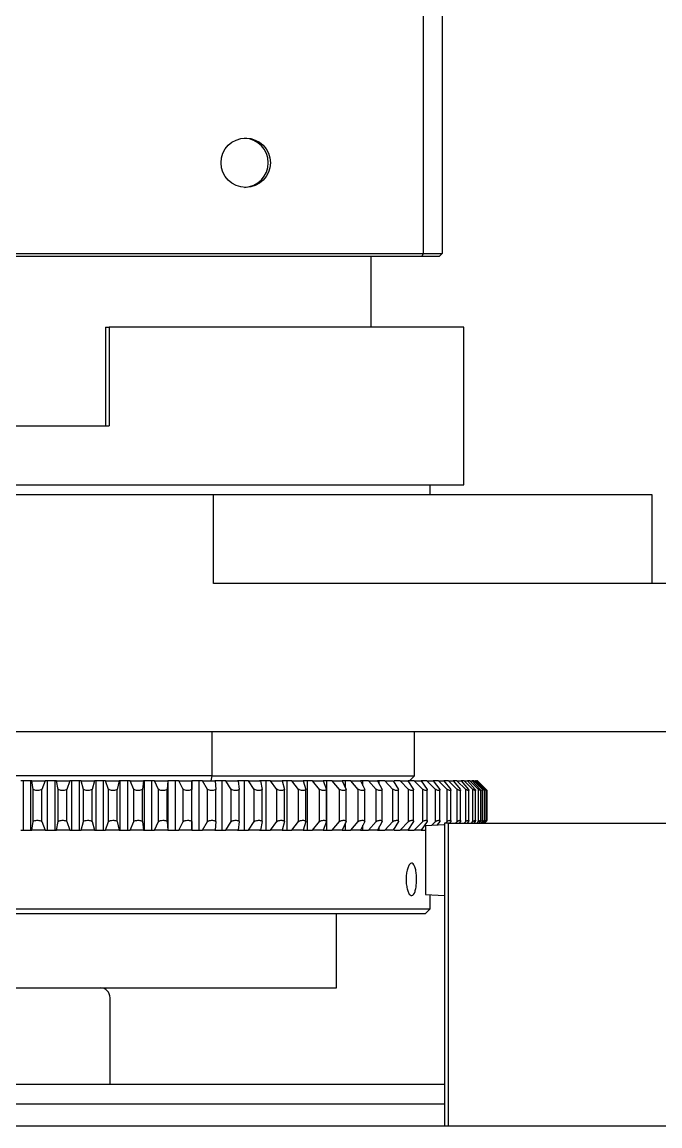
# Model space of a CAD drawing. Extents: x 500 to 100500, y -14500 to 21140.
# Drawn here: x 13698.3 to 13763, y -5560 to -5448.1 of the extents above; entities that cross this region are included whole.
import ezdxf

# ---------------------------------------------------------------- set-up
doc = ezdxf.new("R2010")
doc.units = 0
doc.linetypes.add('CENTER', pattern=[10.16, 6.35, -1.27, 1.27, -1.27])
doc.layers.get('0').update_dxf_attribs({"linetype": 'CONTINUOUS'})
doc.layers.add('Center', color=1, linetype='CENTER')

# ---------------------------------------------------------------- blocks, each defined once
blk = doc.blocks.new('KJVision R')
at = {"color": 2, "linetype": 'Continuous', "lineweight": 25}
for p, q in [((10172.18, -70789.07, 54.87), (10172.18, -70821.67, 54.87)), ((10174.1, -70789.07, 54.87), (10174.1, -70821.67, 54.87)), ((10106.23, -70821.67, 54.87), (10172.18, -70821.67, 54.87)), ((10172.04, -70821.97, 54.87), (10106.34, -70821.97, 54.87)), ((10166.9, -70829.14, 54.87), (10166.9, -70821.97, 54.87)), ((10172.18, -70821.67, 54.87), (10172.04, -70821.97, 54.87)), ((10173.8, -70821.97, 54.87), (10172.04, -70821.97, 54.87)), ((10172.18, -70821.67, 54.87), (10174.1, -70821.67, 54.87)), ((10173.8, -70821.97, 54.87), (10174.1, -70821.67, 54.87)), ((10139.98, -70829.14, 54.87), (10139.98, -70839.14, 54.87)), ((10139.98, -70829.14, 54.87), (10140.33, -70829.14, 54.87)), ((10176.3, -70829.14, 54.87), (10140.33, -70829.14, 54.87)), ((10140.33, -70829.14, 54.87), (10140.33, -70839.14, 54.87)), ((10176.3, -70845.14, 54.87), (10176.3, -70829.14, 54.87)), ((10099.5, -70839.14, 54.87), (10140.33, -70839.14, 54.87)), ((10099.5, -70845.14, 54.87), (10176.3, -70845.14, 54.87)), ((10172.9, -70846.14, 54.87), (10172.9, -70845.14, 54.87)), ((10150.94, -70846.14, 54.87), (10124.85, -70846.14, 54.87)), ((10150.94, -70855.14, 54.87), (10150.94, -70846.14, 54.87)), ((10195.4, -70846.14, 54.87), (10150.94, -70846.14, 54.87)), ((10195.4, -70855.14, 54.87), (10195.4, -70846.14, 54.87)), ((10251.9, -70855.14, 54.87), (10150.94, -70855.14, 54.87)), ((10068.9, -70870.14, 54.87), (10245.9, -70870.14, 54.87)), ((10150.75, -70870.14, 54.87), (10150.75, -70874.64, 54.87)), ((10171.3, -70874.64, 54.87), (10171.3, -70870.14, 54.87)), ((10150.75, -70874.64, 54.87), (10127.44, -70874.64, 54.87)), ((10150.75, -70874.64, 54.87), (10150.64, -70875.14, 54.87)), ((10150.75, -70874.64, 54.87), (10171.3, -70874.64, 54.87)), ((10170.79, -70875.14, 54.87), (10171.3, -70874.64, 54.87)), ((10131.65, -70875.14, 54.87), (10131.38, -70875.14, 54.87)), ((10131.65, -70880.14, 54.87), (10131.65, -70875.14, 54.87)), ((10132.41, -70875.14, 54.87), (10131.65, -70875.14, 54.87)), ((10132.41, -70880.14, 54.87), (10132.41, -70875.14, 54.87)), ((10132.5, -70875.14, 54.87), (10132.41, -70875.14, 54.87)), ((10132.63, -70876.01, 54.87), (10132.5, -70875.14, 54.87)), ((10132.5, -70875.14, 54.87), (10133.85, -70875.14, 54.87)), ((10133.85, -70875.14, 54.87), (10133.51, -70876.01, 54.87)), ((10134.09, -70875.14, 54.87), (10133.85, -70875.14, 54.87)), ((10134.09, -70880.14, 54.87), (10134.09, -70875.14, 54.87)), ((10134.86, -70875.14, 54.87), (10134.09, -70875.14, 54.87)), ((10134.86, -70880.14, 54.87), (10134.86, -70875.14, 54.87)), ((10134.99, -70875.14, 54.87), (10134.86, -70875.14, 54.87)), ((10135.18, -70876.01, 54.87), (10134.99, -70875.14, 54.87)), ((10134.99, -70875.14, 54.87), (10136.35, -70875.14, 54.87)), ((10136.35, -70875.14, 54.87), (10136.06, -70876.01, 54.87)), ((10136.55, -70875.14, 54.87), (10136.35, -70875.14, 54.87)), ((10136.55, -70880.14, 54.87), (10136.55, -70875.14, 54.87)), ((10137.32, -70875.14, 54.87), (10136.55, -70875.14, 54.87)), ((10137.32, -70880.14, 54.87), (10137.32, -70875.14, 54.87)), ((10137.49, -70875.14, 54.87), (10137.32, -70875.14, 54.87)), ((10137.73, -70876.01, 54.87), (10137.49, -70875.14, 54.87)), ((10137.49, -70875.14, 54.87), (10138.85, -70875.14, 54.87)), ((10138.85, -70875.14, 54.87), (10138.62, -70876.01, 54.87)), ((10139.01, -70875.14, 54.87), (10138.85, -70875.14, 54.87)), ((10139.01, -70880.14, 54.87), (10139.01, -70875.14, 54.87)), ((10139.78, -70875.14, 54.87), (10139.01, -70875.14, 54.87)), ((10139.78, -70880.14, 54.87), (10139.78, -70875.14, 54.87)), ((10139.98, -70875.14, 54.87), (10139.78, -70875.14, 54.87)), ((10140.28, -70876.01, 54.87), (10139.98, -70875.14, 54.87)), ((10139.98, -70875.14, 54.87), (10141.34, -70875.14, 54.87)), ((10141.34, -70875.14, 54.87), (10141.17, -70876.01, 54.87)), ((10141.47, -70875.14, 54.87), (10141.34, -70875.14, 54.87)), ((10141.47, -70880.14, 54.87), (10141.47, -70875.14, 54.87)), ((10142.23, -70875.14, 54.87), (10141.47, -70875.14, 54.87)), ((10142.23, -70880.14, 54.87), (10142.23, -70875.14, 54.87)), ((10142.48, -70875.14, 54.87), (10142.23, -70875.14, 54.87)), ((10142.83, -70876.01, 54.87), (10142.48, -70875.14, 54.87)), ((10142.48, -70875.14, 54.87), (10143.83, -70875.14, 54.87)), ((10143.83, -70875.14, 54.87), (10143.71, -70876.01, 54.87)), ((10143.91, -70875.14, 54.87), (10143.83, -70875.14, 54.87)), ((10143.91, -70880.14, 54.87), (10143.91, -70875.14, 54.87)), ((10144.67, -70875.14, 54.87), (10143.91, -70875.14, 54.87)), ((10144.67, -70880.14, 54.87), (10144.67, -70875.14, 54.87)), ((10144.95, -70875.14, 54.87), (10144.67, -70875.14, 54.87)), ((10145.35, -70876.01, 54.87), (10144.95, -70875.14, 54.87)), ((10144.95, -70875.14, 54.87), (10146.29, -70875.14, 54.87)), ((10146.29, -70875.14, 54.87), (10146.22, -70876.01, 54.87)), ((10146.33, -70875.14, 54.87), (10146.29, -70875.14, 54.87)), ((10146.33, -70880.14, 54.87), (10146.33, -70875.14, 54.87)), ((10147.08, -70875.14, 54.87), (10146.33, -70875.14, 54.87)), ((10147.08, -70880.14, 54.87), (10147.08, -70875.14, 54.87)), ((10147.4, -70875.14, 54.87), (10147.08, -70875.14, 54.87)), ((10147.85, -70876.01, 54.87), (10147.4, -70875.14, 54.87)), ((10147.4, -70875.14, 54.87), (10148.71, -70875.14, 54.87)), ((10148.71, -70875.14, 54.87), (10148.71, -70876.01, 54.87)), ((10148.72, -70875.14, 54.87), (10148.71, -70875.14, 54.87)), ((10148.72, -70880.14, 54.87), (10148.72, -70875.14, 54.87)), ((10149.46, -70875.14, 54.87), (10148.72, -70875.14, 54.87)), ((10149.46, -70880.14, 54.87), (10149.46, -70875.14, 54.87)), ((10149.8, -70875.14, 54.87), (10149.46, -70875.14, 54.87)), ((10150.3, -70876.01, 54.87), (10149.8, -70875.14, 54.87)), ((10149.8, -70875.14, 54.87), (10151.1, -70875.14, 54.87)), ((10151.79, -70875.14, 54.87), (10151.06, -70875.14, 54.87)), ((10151.1, -70875.14, 54.87), (10151.15, -70876.01, 54.87)), ((10151.79, -70880.14, 54.87), (10151.79, -70875.14, 54.87)), ((10152.16, -70875.14, 54.87), (10151.79, -70875.14, 54.87)), ((10152.71, -70876.01, 54.87), (10152.16, -70875.14, 54.87)), ((10152.16, -70875.14, 54.87), (10153.43, -70875.14, 54.87)), ((10154.06, -70875.14, 54.87), (10153.36, -70875.14, 54.87)), ((10153.43, -70875.14, 54.87), (10153.53, -70876.01, 54.87)), ((10154.06, -70880.14, 54.87), (10154.06, -70875.14, 54.87)), ((10154.47, -70875.14, 54.87), (10154.06, -70875.14, 54.87)), ((10155.06, -70876.01, 54.87), (10154.47, -70875.14, 54.87)), ((10154.47, -70875.14, 54.87), (10155.7, -70875.14, 54.87)), ((10156.27, -70875.14, 54.87), (10155.59, -70875.14, 54.87)), ((10155.7, -70875.14, 54.87), (10155.86, -70876.01, 54.87)), ((10156.27, -70880.14, 54.87), (10156.27, -70875.14, 54.87)), ((10156.71, -70875.14, 54.87), (10156.27, -70875.14, 54.87)), ((10157.34, -70876.01, 54.87), (10156.71, -70875.14, 54.87)), ((10156.71, -70875.14, 54.87), (10157.9, -70875.14, 54.87)), ((10157.9, -70875.14, 54.87), (10158.12, -70876.01, 54.87)), ((10158.41, -70875.14, 54.87), (10157.9, -70875.14, 54.87)), ((10158.41, -70880.14, 54.87), (10158.41, -70875.14, 54.87)), ((10158.87, -70875.14, 54.87), (10158.41, -70875.14, 54.87)), ((10159.55, -70876.01, 54.87), (10158.87, -70875.14, 54.87)), ((10158.87, -70875.14, 54.87), (10160.02, -70875.14, 54.87)), ((10160.02, -70875.14, 54.87), (10160.29, -70876.01, 54.87)), ((10160.47, -70875.14, 54.87), (10160.02, -70875.14, 54.87)), ((10160.47, -70880.14, 54.87), (10160.47, -70875.14, 54.87)), ((10160.96, -70875.14, 54.87), (10160.47, -70875.14, 54.87)), ((10161.67, -70876.01, 54.87), (10160.96, -70875.14, 54.87)), ((10160.96, -70875.14, 54.87), (10162.05, -70875.14, 54.87)), ((10162.05, -70875.14, 54.87), (10162.38, -70876.01, 54.87)), ((10162.43, -70875.14, 54.87), (10162.05, -70875.14, 54.87)), ((10162.43, -70880.14, 54.87), (10162.43, -70875.14, 54.87)), ((10162.95, -70875.14, 54.87), (10162.43, -70875.14, 54.87)), ((10163.69, -70876.01, 54.87), (10162.95, -70875.14, 54.87)), ((10162.95, -70875.14, 54.87), (10163.99, -70875.14, 54.87)), ((10163.99, -70875.14, 54.87), (10164.37, -70876.01, 54.87)), ((10164.3, -70875.14, 54.87), (10163.99, -70875.14, 54.87)), ((10164.3, -70875.86, 54.87), (10164.3, -70875.14, 54.87)), ((10164.84, -70875.14, 54.87), (10164.3, -70875.14, 54.87)), ((10165.61, -70876.01, 54.87), (10164.84, -70875.14, 54.87)), ((10164.84, -70875.14, 54.87), (10165.83, -70875.14, 54.87)), ((10165.83, -70875.14, 54.87), (10166.26, -70876.01, 54.87)), ((10166.07, -70875.14, 54.87), (10165.83, -70875.14, 54.87)), ((10166.07, -70875.63, 54.87), (10166.07, -70875.14, 54.87)), ((10166.63, -70875.14, 54.87), (10166.07, -70875.14, 54.87)), ((10167.43, -70876.01, 54.87), (10166.63, -70875.14, 54.87)), ((10166.63, -70875.14, 54.87), (10167.55, -70875.14, 54.87)), ((10167.55, -70875.14, 54.87), (10168.03, -70876.01, 54.87)), ((10167.73, -70875.14, 54.87), (10167.55, -70875.14, 54.87)), ((10167.73, -70875.45, 54.87), (10167.73, -70875.14, 54.87)), ((10168.3, -70875.14, 54.87), (10167.73, -70875.14, 54.87)), ((10169.12, -70876.01, 54.87), (10168.3, -70875.14, 54.87)), ((10168.3, -70875.14, 54.87), (10169.16, -70875.14, 54.87)), ((10169.16, -70875.14, 54.87), (10169.69, -70876.01, 54.87)), ((10169.26, -70875.31, 54.87), (10169.26, -70875.14, 54.87)), ((10169.85, -70875.14, 54.87), (10169.26, -70875.14, 54.87)), ((10170.7, -70876.01, 54.87), (10169.85, -70875.14, 54.87)), ((10169.85, -70875.14, 54.87), (10170.64, -70875.14, 54.87)), ((10170.64, -70875.14, 54.87), (10171.21, -70876.01, 54.87)), ((10170.68, -70875.19, 54.87), (10170.68, -70875.14, 54.87)), ((10171.28, -70875.14, 54.87), (10170.68, -70875.14, 54.87)), ((10172.14, -70876.01, 54.87), (10171.28, -70875.14, 54.87)), ((10171.28, -70875.14, 54.87), (10172, -70875.14, 54.87)), ((10172, -70875.14, 54.87), (10172.61, -70876.01, 54.87)), ((10172.57, -70875.14, 54.87), (10172, -70875.14, 54.87)), ((10173.45, -70876.01, 54.87), (10172.57, -70875.14, 54.87)), ((10172.57, -70875.14, 54.87), (10173.22, -70875.14, 54.87)), ((10173.22, -70875.14, 54.87), (10173.87, -70876.01, 54.87)), ((10173.73, -70875.14, 54.87), (10173.22, -70875.14, 54.87)), ((10174.62, -70876.01, 54.87), (10173.73, -70875.14, 54.87)), ((10173.73, -70875.14, 54.87), (10174.3, -70875.14, 54.87)), ((10174.3, -70875.14, 54.87), (10174.99, -70876.01, 54.87)), ((10174.75, -70875.14, 54.87), (10174.3, -70875.14, 54.87)), ((10175.65, -70876.01, 54.87), (10174.75, -70875.14, 54.87)), ((10174.75, -70875.14, 54.87), (10175.24, -70875.14, 54.87)), ((10175.24, -70875.14, 54.87), (10175.97, -70876.01, 54.87)), ((10175.62, -70875.14, 54.87), (10175.24, -70875.14, 54.87)), ((10176.52, -70876.01, 54.87), (10175.62, -70875.14, 54.87)), ((10175.62, -70875.14, 54.87), (10176.03, -70875.14, 54.87)), ((10176.03, -70875.14, 54.87), (10176.79, -70876.01, 54.87)), ((10176.34, -70875.14, 54.87), (10176.03, -70875.14, 54.87)), ((10177.24, -70876.01, 54.87), (10176.34, -70875.14, 54.87)), ((10176.34, -70875.14, 54.87), (10176.67, -70875.14, 54.87)), ((10176.67, -70875.14, 54.87), (10177.46, -70876.01, 54.87)), ((10176.91, -70875.14, 54.87), (10176.67, -70875.14, 54.87)), ((10177.81, -70876.01, 54.87), (10176.91, -70875.14, 54.87)), ((10176.91, -70875.14, 54.87), (10177.16, -70875.14, 54.87)), ((10177.16, -70875.14, 54.87), (10177.97, -70876.01, 54.87)), ((10177.33, -70875.14, 54.87), (10177.16, -70875.14, 54.87)), ((10178.22, -70876.01, 54.87), (10177.33, -70875.14, 54.87)), ((10177.33, -70875.14, 54.87), (10177.49, -70875.14, 54.87)), ((10177.49, -70875.14, 54.87), (10178.33, -70876.01, 54.87)), ((10177.59, -70875.14, 54.87), (10177.49, -70875.14, 54.87)), ((10178.47, -70876.01, 54.87), (10177.59, -70875.14, 54.87)), ((10177.59, -70875.14, 54.87), (10177.66, -70875.14, 54.87)), ((10177.66, -70875.14, 54.87), (10178.52, -70876.01, 54.87)), ((10177.69, -70875.14, 54.87), (10177.66, -70875.14, 54.87)), ((10178.56, -70876.01, 54.87), (10177.69, -70875.14, 54.87)), ((10177.69, -70875.14, 54.87), (10177.7, -70875.14, 54.87)), ((10178.64, -70876.08, 54.87), (10177.7, -70875.14, 54.87)), ((10132.63, -70879.27, 54.87), (10132.63, -70876.01, 54.87)), ((10133.51, -70879.27, 54.87), (10133.51, -70876.01, 54.87)), ((10135.18, -70879.27, 54.87), (10135.18, -70876.01, 54.87)), ((10136.06, -70879.27, 54.87), (10136.06, -70876.01, 54.87)), ((10137.73, -70879.27, 54.87), (10137.73, -70876.01, 54.87)), ((10138.62, -70879.27, 54.87), (10138.62, -70876.01, 54.87)), ((10140.28, -70879.27, 54.87), (10140.28, -70876.01, 54.87)), ((10141.17, -70879.27, 54.87), (10141.17, -70876.01, 54.87)), ((10142.83, -70879.27, 54.87), (10142.83, -70876.01, 54.87)), ((10143.71, -70879.27, 54.87), (10143.71, -70876.01, 54.87)), ((10145.35, -70879.27, 54.87), (10145.35, -70876.01, 54.87)), ((10146.22, -70879.27, 54.87), (10146.22, -70876.01, 54.87)), ((10147.85, -70879.27, 54.87), (10147.85, -70876.01, 54.87)), ((10148.71, -70879.27, 54.87), (10148.71, -70876.01, 54.87)), ((10150.3, -70879.27, 54.87), (10150.3, -70876.01, 54.87)), ((10151.15, -70879.27, 54.87), (10151.15, -70876.01, 54.87)), ((10152.71, -70879.27, 54.87), (10152.71, -70876.01, 54.87)), ((10153.53, -70879.27, 54.87), (10153.53, -70876.01, 54.87)), ((10155.06, -70879.27, 54.87), (10155.06, -70876.01, 54.87)), ((10155.86, -70879.27, 54.87), (10155.86, -70876.01, 54.87)), ((10157.34, -70879.27, 54.87), (10157.34, -70876.01, 54.87)), ((10158.12, -70879.27, 54.87), (10158.12, -70876.01, 54.87)), ((10159.55, -70879.27, 54.87), (10159.55, -70876.01, 54.87)), ((10160.29, -70879.27, 54.87), (10160.29, -70876.01, 54.87)), ((10161.67, -70879.27, 54.87), (10161.67, -70876.01, 54.87)), ((10162.38, -70879.27, 54.87), (10162.38, -70876.01, 54.87)), ((10163.69, -70879.27, 54.87), (10163.69, -70876.01, 54.87)), ((10164.37, -70879.27, 54.87), (10164.37, -70876.01, 54.87)), ((10165.61, -70879.27, 54.87), (10165.61, -70876.01, 54.87)), ((10166.26, -70879.27, 54.87), (10166.26, -70876.01, 54.87)), ((10167.43, -70879.27, 54.87), (10167.43, -70876.01, 54.87)), ((10168.03, -70879.27, 54.87), (10168.03, -70876.01, 54.87)), ((10169.12, -70879.27, 54.87), (10169.12, -70876.01, 54.87)), ((10169.69, -70879.27, 54.87), (10169.69, -70876.01, 54.87)), ((10170.7, -70879.27, 54.87), (10170.7, -70876.01, 54.87)), ((10171.21, -70879.27, 54.87), (10171.21, -70876.01, 54.87)), ((10172.14, -70879.27, 54.87), (10172.14, -70876.01, 54.87)), ((10172.61, -70879.26, 54.87), (10172.61, -70876.01, 54.87)), ((10173.45, -70879.27, 54.87), (10173.45, -70876.01, 54.87)), ((10173.88, -70879.23, 54.87), (10173.88, -70876.04, 54.87)), ((10174.62, -70879.27, 54.87), (10174.62, -70876.01, 54.87)), ((10175, -70879.21, 54.87), (10175, -70876.06, 54.87)), ((10175.65, -70879.27, 54.87), (10175.65, -70876.01, 54.87)), ((10175.99, -70879.19, 54.87), (10175.99, -70876.08, 54.87)), ((10176.52, -70879.27, 54.87), (10176.52, -70876.01, 54.87)), ((10176.82, -70879.18, 54.87), (10176.82, -70876.1, 54.87)), ((10177.24, -70879.27, 54.87), (10177.24, -70876.01, 54.87)), ((10177.51, -70879.16, 54.87), (10177.51, -70876.11, 54.87)), ((10177.81, -70879.27, 54.87), (10177.81, -70876.01, 54.87)), ((10178.04, -70879.15, 54.87), (10178.04, -70876.12, 54.87)), ((10178.22, -70879.27, 54.87), (10178.22, -70876.01, 54.87)), ((10178.41, -70879.15, 54.87), (10178.41, -70876.13, 54.87)), ((10178.47, -70879.27, 54.87), (10178.47, -70876.01, 54.87)), ((10178.56, -70876.05, 54.87), (10178.56, -70876.01, 54.87)), ((10178.63, -70879.14, 54.87), (10178.63, -70876.13, 54.87)), ((10178.69, -70879.14, 54.87), (10178.69, -70876.13, 54.87)), ((10132.5, -70880.14, 54.87), (10132.63, -70879.27, 54.87)), ((10133.51, -70879.27, 54.87), (10133.85, -70880.14, 54.87)), ((10134.99, -70880.14, 54.87), (10135.18, -70879.27, 54.87)), ((10136.06, -70879.27, 54.87), (10136.35, -70880.14, 54.87)), ((10137.49, -70880.14, 54.87), (10137.73, -70879.27, 54.87)), ((10138.62, -70879.27, 54.87), (10138.85, -70880.14, 54.87)), ((10139.98, -70880.14, 54.87), (10140.28, -70879.27, 54.87)), ((10141.17, -70879.27, 54.87), (10141.34, -70880.14, 54.87)), ((10142.48, -70880.14, 54.87), (10142.83, -70879.27, 54.87)), ((10143.71, -70879.27, 54.87), (10143.83, -70880.14, 54.87)), ((10144.95, -70880.14, 54.87), (10145.35, -70879.27, 54.87)), ((10146.22, -70879.27, 54.87), (10146.29, -70880.14, 54.87)), ((10147.4, -70880.14, 54.87), (10147.85, -70879.27, 54.87)), ((10148.71, -70879.27, 54.87), (10148.71, -70880.14, 54.87)), ((10149.8, -70880.14, 54.87), (10150.3, -70879.27, 54.87)), ((10151.15, -70879.27, 54.87), (10151.1, -70880.14, 54.87)), ((10152.16, -70880.14, 54.87), (10152.71, -70879.27, 54.87)), ((10153.53, -70879.27, 54.87), (10153.43, -70880.14, 54.87)), ((10154.47, -70880.14, 54.87), (10155.06, -70879.27, 54.87)), ((10155.86, -70879.27, 54.87), (10155.7, -70880.14, 54.87)), ((10156.71, -70880.14, 54.87), (10157.34, -70879.27, 54.87)), ((10158.12, -70879.27, 54.87), (10157.9, -70880.14, 54.87)), ((10158.87, -70880.14, 54.87), (10159.55, -70879.27, 54.87)), ((10160.29, -70879.27, 54.87), (10160.02, -70880.14, 54.87)), ((10160.96, -70880.14, 54.87), (10161.67, -70879.27, 54.87)), ((10162.38, -70879.27, 54.87), (10162.05, -70880.14, 54.87)), ((10162.95, -70880.14, 54.87), (10163.69, -70879.27, 54.87)), ((10164.37, -70879.27, 54.87), (10163.99, -70880.14, 54.87)), ((10164.84, -70880.14, 54.87), (10165.61, -70879.27, 54.87)), ((10166.26, -70879.27, 54.87), (10165.83, -70880.14, 54.87)), ((10166.63, -70880.14, 54.87), (10167.43, -70879.27, 54.87)), ((10168.03, -70879.27, 54.87), (10167.55, -70880.14, 54.87)), ((10168.3, -70880.14, 54.87), (10169.12, -70879.27, 54.87)), ((10169.69, -70879.27, 54.87), (10169.16, -70880.14, 54.87)), ((10169.85, -70880.14, 54.87), (10170.7, -70879.27, 54.87)), ((10171.21, -70879.27, 54.87), (10170.64, -70880.14, 54.87)), ((10171.28, -70880.14, 54.87), (10172.14, -70879.27, 54.87)), ((10172.61, -70879.27, 54.87), (10172, -70880.14, 54.87)), ((10173.07, -70879.65, 54.87), (10173.45, -70879.27, 54.87)), ((10173.87, -70879.27, 54.87), (10173.61, -70879.62, 54.87)), ((10174.46, -70879.43, 54.87), (10174.62, -70879.27, 54.87)), ((10174.99, -70879.27, 54.87), (10174.87, -70879.43, 54.87)), ((10175.48, -70879.43, 54.87), (10175.65, -70879.27, 54.87)), ((10175.97, -70879.27, 54.87), (10175.83, -70879.43, 54.87)), ((10176.36, -70879.43, 54.87), (10176.52, -70879.27, 54.87)), ((10176.79, -70879.27, 54.87), (10176.65, -70879.43, 54.87)), ((10177.08, -70879.43, 54.87), (10177.24, -70879.27, 54.87)), ((10177.46, -70879.27, 54.87), (10177.32, -70879.43, 54.87)), ((10177.65, -70879.43, 54.87), (10177.81, -70879.27, 54.87)), ((10177.97, -70879.27, 54.87), (10177.82, -70879.43, 54.87)), ((10178.06, -70879.43, 54.87), (10178.22, -70879.27, 54.87)), ((10178.33, -70879.27, 54.87), (10178.17, -70879.43, 54.87)), ((10178.31, -70879.43, 54.87), (10178.47, -70879.27, 54.87)), ((10178.52, -70879.27, 54.87), (10178.37, -70879.43, 54.87)), ((10178.4, -70879.43, 54.87), (10178.56, -70879.27, 54.87)), ((10178.41, -70879.43, 54.87), (10178.64, -70879.19, 54.87)), ((10178.56, -70879.27, 54.87), (10178.56, -70879.22, 54.87)), ((10131.38, -70880.14, 54.87), (10131.65, -70880.14, 54.87)), ((10131.65, -70880.14, 54.87), (10132.41, -70880.14, 54.87)), ((10132.41, -70880.14, 54.87), (10132.5, -70880.14, 54.87)), ((10133.85, -70880.14, 54.87), (10132.5, -70880.14, 54.87)), ((10133.85, -70880.14, 54.87), (10134.09, -70880.14, 54.87)), ((10134.09, -70880.14, 54.87), (10134.86, -70880.14, 54.87)), ((10134.86, -70880.14, 54.87), (10134.99, -70880.14, 54.87)), ((10136.35, -70880.14, 54.87), (10134.99, -70880.14, 54.87)), ((10136.35, -70880.14, 54.87), (10136.55, -70880.14, 54.87)), ((10136.55, -70880.14, 54.87), (10137.32, -70880.14, 54.87)), ((10137.32, -70880.14, 54.87), (10137.49, -70880.14, 54.87)), ((10138.85, -70880.14, 54.87), (10137.49, -70880.14, 54.87)), ((10138.85, -70880.14, 54.87), (10139.01, -70880.14, 54.87)), ((10139.01, -70880.14, 54.87), (10139.78, -70880.14, 54.87)), ((10139.78, -70880.14, 54.87), (10139.98, -70880.14, 54.87)), ((10141.34, -70880.14, 54.87), (10139.98, -70880.14, 54.87)), ((10141.34, -70880.14, 54.87), (10141.47, -70880.14, 54.87)), ((10141.47, -70880.14, 54.87), (10142.23, -70880.14, 54.87)), ((10142.23, -70880.14, 54.87), (10142.48, -70880.14, 54.87)), ((10143.83, -70880.14, 54.87), (10142.48, -70880.14, 54.87)), ((10143.83, -70880.14, 54.87), (10143.91, -70880.14, 54.87)), ((10143.91, -70880.14, 54.87), (10144.67, -70880.14, 54.87)), ((10144.67, -70880.14, 54.87), (10144.95, -70880.14, 54.87)), ((10146.29, -70880.14, 54.87), (10144.95, -70880.14, 54.87)), ((10146.29, -70880.14, 54.87), (10146.33, -70880.14, 54.87)), ((10146.33, -70880.14, 54.87), (10147.08, -70880.14, 54.87)), ((10147.08, -70880.14, 54.87), (10147.4, -70880.14, 54.87)), ((10148.71, -70880.14, 54.87), (10147.4, -70880.14, 54.87)), ((10148.71, -70880.14, 54.87), (10148.72, -70880.14, 54.87)), ((10148.72, -70880.14, 54.87), (10149.46, -70880.14, 54.87)), ((10149.46, -70880.14, 54.87), (10149.8, -70880.14, 54.87)), ((10151.1, -70880.14, 54.87), (10149.8, -70880.14, 54.87)), ((10151.06, -70880.14, 54.87), (10151.79, -70880.14, 54.87)), ((10151.79, -70880.14, 54.87), (10152.16, -70880.14, 54.87)), ((10153.43, -70880.14, 54.87), (10152.16, -70880.14, 54.87)), ((10153.36, -70880.14, 54.87), (10154.06, -70880.14, 54.87)), ((10154.06, -70880.14, 54.87), (10154.47, -70880.14, 54.87)), ((10155.7, -70880.14, 54.87), (10154.47, -70880.14, 54.87)), ((10155.59, -70880.14, 54.87), (10156.27, -70880.14, 54.87)), ((10156.27, -70880.14, 54.87), (10156.71, -70880.14, 54.87)), ((10157.9, -70880.14, 54.87), (10156.71, -70880.14, 54.87)), ((10157.9, -70880.14, 54.87), (10158.41, -70880.14, 54.87)), ((10158.41, -70880.14, 54.87), (10158.87, -70880.14, 54.87)), ((10160.02, -70880.14, 54.87), (10158.87, -70880.14, 54.87)), ((10160.02, -70880.14, 54.87), (10160.47, -70880.14, 54.87)), ((10160.47, -70880.14, 54.87), (10160.96, -70880.14, 54.87)), ((10162.05, -70880.14, 54.87), (10160.96, -70880.14, 54.87)), ((10162.05, -70880.14, 54.87), (10162.43, -70880.14, 54.87)), ((10162.43, -70880.14, 54.87), (10162.95, -70880.14, 54.87)), ((10163.99, -70880.14, 54.87), (10162.95, -70880.14, 54.87)), ((10163.99, -70880.14, 54.87), (10164.3, -70880.14, 54.87)), ((10164.3, -70880.14, 54.87), (10164.3, -70879.42, 54.87)), ((10164.3, -70880.14, 54.87), (10164.84, -70880.14, 54.87)), ((10165.83, -70880.14, 54.87), (10164.84, -70880.14, 54.87)), ((10165.83, -70880.14, 54.87), (10166.07, -70880.14, 54.87)), ((10166.07, -70880.14, 54.87), (10166.07, -70879.64, 54.87)), ((10166.07, -70880.14, 54.87), (10166.63, -70880.14, 54.87)), ((10167.55, -70880.14, 54.87), (10166.63, -70880.14, 54.87)), ((10167.55, -70880.14, 54.87), (10167.73, -70880.14, 54.87)), ((10167.73, -70880.14, 54.87), (10167.73, -70879.82, 54.87)), ((10167.73, -70880.14, 54.87), (10168.3, -70880.14, 54.87)), ((10169.16, -70880.14, 54.87), (10168.3, -70880.14, 54.87)), ((10169.26, -70880.14, 54.87), (10169.26, -70879.96, 54.87)), ((10169.26, -70880.14, 54.87), (10169.85, -70880.14, 54.87)), ((10170.64, -70880.14, 54.87), (10169.85, -70880.14, 54.87)), ((10170.68, -70880.14, 54.87), (10170.68, -70880.08, 54.87)), ((10170.68, -70880.14, 54.87), (10171.28, -70880.14, 54.87)), ((10172, -70880.14, 54.87), (10171.28, -70880.14, 54.87)), ((10172, -70880.14, 54.87), (10172.44, -70880.14, 54.87)), ((10172.44, -70879.69, 54.87), (10174.34, -70879.57, 54.87)), ((10172.44, -70879.69, 54.87), (10172.44, -70886.66, 54.87)), ((10174.31, -70879.57, 54.87), (10174.34, -70879.54, 54.87)), ((10174.34, -70879.43, 54.87), (10174.34, -70910.14, 54.87)), ((10174.76, -70879.43, 54.87), (10174.34, -70879.43, 54.87)), ((10174.76, -70910.14, 54.87), (10174.76, -70879.43, 54.87)), ((10174.76, -70879.43, 54.87), (10197.01, -70879.43, 54.87)), ((10172.44, -70886.66, 54.87), (10174.34, -70886.78, 54.87)), ((10172.9, -70888.14, 54.87), (10172.9, -70886.69, 54.87)), ((10102.9, -70888.14, 54.87), (10172.9, -70888.14, 54.87)), ((10172.4, -70888.64, 54.87), (10172.9, -70888.14, 54.87)), ((10172.4, -70888.64, 54.87), (10103.4, -70888.64, 54.87)), ((10163.4, -70896.14, 54.87), (10163.4, -70888.64, 54.87)), ((10112.4, -70896.14, 54.87), (10163.4, -70896.14, 54.87)), ((10140.43, -70905.93, 54.87), (10140.43, -70897.14, 54.87)), ((10137.9, -70905.93, 54.87), (10100.9, -70905.93, 54.87)), ((10174.34, -70905.93, 54.87), (10137.9, -70905.93, 54.87)), ((10174.34, -70907.93, 54.87), (10098.9, -70907.93, 54.87)), ((9976.9, -70910.14, 54.87), (10360.9, -70910.14, 54.87))]:
    blk.add_line(p, q, dxfattribs=at)
blk.add_circle((10154.19, -70812.47, 54.87), 2.5, dxfattribs=at)
for centre, radius, start, end in [((10153.97, -70812.47, 54.87), 2.5, 272.6038, 87.3962), ((10139.43, -70897.14, 54.87), 1, 0, 90)]:
    blk.add_arc(centre, radius, start, end, dxfattribs=at)
for points, knots in [([(10133.51, -70876.01, 54.87), (10133.45, -70876.04, 54.87), (10133.32, -70876.11, 54.87), (10133.1, -70876.14, 54.87), (10132.89, -70876.13, 54.87), (10132.74, -70876.07, 54.87), (10132.66, -70876.02, 54.87), (10132.63, -70876.01, 54.87)], [0, 0, 0, 0, 0.23049, 0.46245, 0.669485, 0.867513, 1, 1, 1, 1]), ([(10136.06, -70876.01, 54.87), (10136, -70876.04, 54.87), (10135.88, -70876.11, 54.87), (10135.66, -70876.14, 54.87), (10135.45, -70876.13, 54.87), (10135.29, -70876.07, 54.87), (10135.21, -70876.02, 54.87), (10135.18, -70876.01, 54.87)], [0, 0, 0, 0, 0.23049, 0.46245, 0.669485, 0.867513, 1, 1, 1, 1]), ([(10138.62, -70876.01, 54.87), (10138.56, -70876.04, 54.87), (10138.44, -70876.11, 54.87), (10138.22, -70876.14, 54.87), (10138.01, -70876.13, 54.87), (10137.85, -70876.07, 54.87), (10137.76, -70876.02, 54.87), (10137.73, -70876.01, 54.87)], [0, 0, 0, 0, 0.23049, 0.46245, 0.669485, 0.867513, 1, 1, 1, 1]), ([(10141.17, -70876.01, 54.87), (10141.11, -70876.04, 54.87), (10141, -70876.11, 54.87), (10140.78, -70876.14, 54.87), (10140.57, -70876.13, 54.87), (10140.4, -70876.07, 54.87), (10140.32, -70876.02, 54.87), (10140.28, -70876.01, 54.87)], [0, 0, 0, 0, 0.23049, 0.46245, 0.669485, 0.867513, 1, 1, 1, 1]), ([(10143.71, -70876.01, 54.87), (10143.65, -70876.04, 54.87), (10143.54, -70876.11, 54.87), (10143.33, -70876.14, 54.87), (10143.12, -70876.13, 54.87), (10142.95, -70876.07, 54.87), (10142.86, -70876.02, 54.87), (10142.83, -70876.01, 54.87)], [0, 0, 0, 0, 0.23049, 0.46245, 0.669485, 0.867513, 1, 1, 1, 1]), ([(10146.22, -70876.01, 54.87), (10146.17, -70876.04, 54.87), (10146.07, -70876.11, 54.87), (10145.91, -70876.13, 54.87), (10145.75, -70876.14, 54.87), (10145.59, -70876.12, 54.87), (10145.44, -70876.06, 54.87), (10145.37, -70876.01, 54.87), (10145.35, -70876.01, 54.87)], [0, 0, 0, 0, 0.23055, 0.462571, 0.499947, 0.722932, 0.944828, 1, 1, 1, 1]), ([(10148.71, -70876.01, 54.87), (10148.66, -70876.04, 54.87), (10148.56, -70876.11, 54.87), (10148.36, -70876.14, 54.87), (10148.15, -70876.13, 54.87), (10147.98, -70876.07, 54.87), (10147.89, -70876.02, 54.87), (10147.85, -70876.01, 54.87)], [0, 0, 0, 0, 0.23049, 0.46245, 0.669485, 0.867513, 1, 1, 1, 1]), ([(10151.15, -70876.01, 54.87), (10151.1, -70876.04, 54.87), (10151.01, -70876.11, 54.87), (10150.81, -70876.14, 54.87), (10150.61, -70876.13, 54.87), (10150.44, -70876.07, 54.87), (10150.34, -70876.02, 54.87), (10150.3, -70876.01, 54.87)], [0, 0, 0, 0, 0.23049, 0.46245, 0.669485, 0.867513, 1, 1, 1, 1]), ([(10153.53, -70876.01, 54.87), (10153.49, -70876.04, 54.87), (10153.41, -70876.11, 54.87), (10153.22, -70876.14, 54.87), (10153.02, -70876.13, 54.87), (10152.85, -70876.07, 54.87), (10152.75, -70876.02, 54.87), (10152.71, -70876.01, 54.87)], [0, 0, 0, 0, 0.23049, 0.46245, 0.669485, 0.867513, 1, 1, 1, 1]), ([(10155.86, -70876.01, 54.87), (10155.82, -70876.04, 54.87), (10155.74, -70876.11, 54.87), (10155.56, -70876.14, 54.87), (10155.37, -70876.13, 54.87), (10155.2, -70876.07, 54.87), (10155.1, -70876.02, 54.87), (10155.06, -70876.01, 54.87)], [0, 0, 0, 0, 0.23049, 0.46245, 0.669485, 0.867513, 1, 1, 1, 1]), ([(10158.12, -70876.01, 54.87), (10158.08, -70876.04, 54.87), (10158.01, -70876.11, 54.87), (10157.84, -70876.14, 54.87), (10157.65, -70876.13, 54.87), (10157.48, -70876.07, 54.87), (10157.38, -70876.02, 54.87), (10157.34, -70876.01, 54.87)], [0, 0, 0, 0, 0.23049, 0.46245, 0.669485, 0.867513, 1, 1, 1, 1]), ([(10160.29, -70876.01, 54.87), (10160.26, -70876.04, 54.87), (10160.2, -70876.11, 54.87), (10160.03, -70876.14, 54.87), (10159.85, -70876.13, 54.87), (10159.68, -70876.07, 54.87), (10159.58, -70876.02, 54.87), (10159.55, -70876.01, 54.87)], [0, 0, 0, 0, 0.23049, 0.46245, 0.669485, 0.867513, 1, 1, 1, 1]), ([(10162.38, -70876.01, 54.87), (10162.35, -70876.04, 54.87), (10162.3, -70876.11, 54.87), (10162.14, -70876.14, 54.87), (10161.96, -70876.13, 54.87), (10161.8, -70876.07, 54.87), (10161.7, -70876.02, 54.87), (10161.67, -70876.01, 54.87)], [0, 0, 0, 0, 0.23049, 0.46245, 0.669485, 0.867513, 1, 1, 1, 1]), ([(10164.37, -70876.01, 54.87), (10164.35, -70876.04, 54.87), (10164.3, -70876.11, 54.87), (10164.16, -70876.14, 54.87), (10163.98, -70876.13, 54.87), (10163.82, -70876.07, 54.87), (10163.73, -70876.02, 54.87), (10163.69, -70876.01, 54.87)], [0, 0, 0, 0, 0.23049, 0.46245, 0.669485, 0.867513, 1, 1, 1, 1]), ([(10166.26, -70876.01, 54.87), (10166.24, -70876.04, 54.87), (10166.2, -70876.11, 54.87), (10166.07, -70876.14, 54.87), (10165.9, -70876.13, 54.87), (10165.75, -70876.07, 54.87), (10165.65, -70876.02, 54.87), (10165.61, -70876.01, 54.87)], [0, 0, 0, 0, 0.23049, 0.46245, 0.669485, 0.867513, 1, 1, 1, 1]), ([(10168.03, -70876.01, 54.87), (10168.01, -70876.04, 54.87), (10167.98, -70876.11, 54.87), (10167.86, -70876.14, 54.87), (10167.71, -70876.13, 54.87), (10167.56, -70876.07, 54.87), (10167.46, -70876.02, 54.87), (10167.43, -70876.01, 54.87)], [0, 0, 0, 0, 0.23049, 0.46245, 0.669485, 0.867513, 1, 1, 1, 1]), ([(10169.69, -70876.01, 54.87), (10169.67, -70876.04, 54.87), (10169.65, -70876.11, 54.87), (10169.54, -70876.14, 54.87), (10169.4, -70876.13, 54.87), (10169.25, -70876.07, 54.87), (10169.16, -70876.02, 54.87), (10169.12, -70876.01, 54.87)], [0, 0, 0, 0, 0.23049, 0.46245, 0.669485, 0.867513, 1, 1, 1, 1]), ([(10171.21, -70876.01, 54.87), (10171.21, -70876.04, 54.87), (10171.19, -70876.11, 54.87), (10171.1, -70876.14, 54.87), (10170.96, -70876.13, 54.87), (10170.82, -70876.07, 54.87), (10170.73, -70876.02, 54.87), (10170.7, -70876.01, 54.87)], [0, 0, 0, 0, 0.23049, 0.46245, 0.669485, 0.867513, 1, 1, 1, 1]), ([(10172.61, -70876.01, 54.87), (10172.61, -70876.04, 54.87), (10172.6, -70876.11, 54.87), (10172.52, -70876.14, 54.87), (10172.4, -70876.13, 54.87), (10172.26, -70876.07, 54.87), (10172.18, -70876.02, 54.87), (10172.14, -70876.01, 54.87)], [0, 0, 0, 0, 0.23049, 0.46245, 0.669485, 0.867513, 1, 1, 1, 1]), ([(10173.87, -70876.01, 54.87), (10173.88, -70876.04, 54.87), (10173.88, -70876.11, 54.87), (10173.81, -70876.14, 54.87), (10173.69, -70876.13, 54.87), (10173.57, -70876.07, 54.87), (10173.49, -70876.02, 54.87), (10173.45, -70876.01, 54.87)], [0, 0, 0, 0, 0.23049, 0.46245, 0.669485, 0.867513, 1, 1, 1, 1]), ([(10175, -70876.06, 54.87), (10175, -70876.07, 54.87), (10175, -70876.12, 54.87), (10174.96, -70876.14, 54.87), (10174.85, -70876.13, 54.87), (10174.73, -70876.07, 54.87), (10174.65, -70876.02, 54.87), (10174.62, -70876.01, 54.87)], [0, 0, 0, 0, 0.108706, 0.377377, 0.617177, 0.846546, 1, 1, 1, 1]), ([(10175.98, -70876.08, 54.87), (10175.98, -70876.09, 54.87), (10175.99, -70876.12, 54.87), (10175.95, -70876.14, 54.87), (10175.86, -70876.13, 54.87), (10175.75, -70876.07, 54.87), (10175.68, -70876.02, 54.87), (10175.65, -70876.01, 54.87)], [0, 0, 0, 0, 0.047245, 0.334442, 0.590779, 0.835964, 1, 1, 1, 1]), ([(10176.79, -70876.01, 54.87), (10176.8, -70876.04, 54.87), (10176.83, -70876.11, 54.87), (10176.81, -70876.14, 54.87), (10176.72, -70876.13, 54.87), (10176.62, -70876.07, 54.87), (10176.55, -70876.02, 54.87), (10176.52, -70876.01, 54.87)], [0, 0, 0, 0, 0.23049, 0.46245, 0.669485, 0.867513, 1, 1, 1, 1]), ([(10177.46, -70876.01, 54.87), (10177.48, -70876.04, 54.87), (10177.51, -70876.11, 54.87), (10177.5, -70876.14, 54.87), (10177.43, -70876.13, 54.87), (10177.34, -70876.07, 54.87), (10177.27, -70876.02, 54.87), (10177.24, -70876.01, 54.87)], [0, 0, 0, 0, 0.23049, 0.46245, 0.669485, 0.867513, 1, 1, 1, 1]), ([(10177.97, -70876.01, 54.87), (10177.99, -70876.04, 54.87), (10178.04, -70876.11, 54.87), (10178.04, -70876.14, 54.87), (10177.98, -70876.13, 54.87), (10177.9, -70876.07, 54.87), (10177.84, -70876.02, 54.87), (10177.81, -70876.01, 54.87)], [0, 0, 0, 0, 0.23049, 0.46245, 0.669485, 0.867513, 1, 1, 1, 1]), ([(10178.33, -70876.01, 54.87), (10178.35, -70876.04, 54.87), (10178.41, -70876.11, 54.87), (10178.42, -70876.14, 54.87), (10178.38, -70876.13, 54.87), (10178.31, -70876.07, 54.87), (10178.25, -70876.02, 54.87), (10178.22, -70876.01, 54.87)], [0, 0, 0, 0, 0.23049, 0.46245, 0.669485, 0.867513, 1, 1, 1, 1]), ([(10178.63, -70876.13, 54.87), (10178.63, -70876.13, 54.87), (10178.64, -70876.15, 54.87), (10178.61, -70876.12, 54.87), (10178.55, -70876.07, 54.87), (10178.49, -70876.02, 54.87), (10178.47, -70876.01, 54.87)], [0, 0, 0, 0, 0.015251, 0.394523, 0.757295, 1, 1, 1, 1]), ([(10178.52, -70876.01, 54.87), (10178.56, -70876.04, 54.87), (10178.6, -70876.08, 54.87), (10178.61, -70876.1, 54.87), (10178.61, -70876.1, 54.87)], [0, 0, 0, 0, 0.870463, 1, 1, 1, 1]), ([(10178.69, -70876.13, 54.87), (10178.69, -70876.13, 54.87), (10178.68, -70876.13, 54.87), (10178.63, -70876.07, 54.87), (10178.58, -70876.02, 54.87), (10178.56, -70876.01, 54.87)], [0, 0, 0, 0, 0.331914, 0.732199, 1, 1, 1, 1]), ([(10132.63, -70879.27, 54.87), (10132.69, -70879.23, 54.87), (10132.8, -70879.17, 54.87), (10133.01, -70879.13, 54.87), (10133.22, -70879.15, 54.87), (10133.39, -70879.2, 54.87), (10133.48, -70879.25, 54.87), (10133.51, -70879.27, 54.87)], [0, 0, 0, 0, 0.23049, 0.46245, 0.669485, 0.867513, 1, 1, 1, 1]), ([(10135.18, -70879.27, 54.87), (10135.23, -70879.23, 54.87), (10135.35, -70879.17, 54.87), (10135.57, -70879.13, 54.87), (10135.78, -70879.15, 54.87), (10135.94, -70879.2, 54.87), (10136.03, -70879.25, 54.87), (10136.06, -70879.27, 54.87)], [0, 0, 0, 0, 0.23049, 0.46245, 0.669485, 0.867513, 1, 1, 1, 1]), ([(10137.73, -70879.27, 54.87), (10137.79, -70879.23, 54.87), (10137.91, -70879.17, 54.87), (10138.13, -70879.13, 54.87), (10138.34, -70879.15, 54.87), (10138.5, -70879.2, 54.87), (10138.58, -70879.25, 54.87), (10138.62, -70879.27, 54.87)], [0, 0, 0, 0, 0.23049, 0.46245, 0.669485, 0.867513, 1, 1, 1, 1]), ([(10140.28, -70879.27, 54.87), (10140.34, -70879.23, 54.87), (10140.47, -70879.17, 54.87), (10140.69, -70879.13, 54.87), (10140.9, -70879.15, 54.87), (10141.06, -70879.2, 54.87), (10141.14, -70879.25, 54.87), (10141.17, -70879.27, 54.87)], [0, 0, 0, 0, 0.23049, 0.46245, 0.669485, 0.867513, 1, 1, 1, 1]), ([(10142.83, -70879.27, 54.87), (10142.89, -70879.23, 54.87), (10143.02, -70879.17, 54.87), (10143.24, -70879.13, 54.87), (10143.45, -70879.15, 54.87), (10143.6, -70879.2, 54.87), (10143.68, -70879.25, 54.87), (10143.71, -70879.27, 54.87)], [0, 0, 0, 0, 0.23049, 0.46245, 0.669485, 0.867513, 1, 1, 1, 1]), ([(10145.35, -70879.27, 54.87), (10145.42, -70879.23, 54.87), (10145.55, -70879.17, 54.87), (10145.77, -70879.13, 54.87), (10145.97, -70879.15, 54.87), (10146.12, -70879.2, 54.87), (10146.19, -70879.25, 54.87), (10146.22, -70879.27, 54.87)], [0, 0, 0, 0, 0.23049, 0.46245, 0.669485, 0.867513, 1, 1, 1, 1]), ([(10147.85, -70879.27, 54.87), (10147.91, -70879.23, 54.87), (10148.05, -70879.17, 54.87), (10148.27, -70879.13, 54.87), (10148.47, -70879.15, 54.87), (10148.61, -70879.2, 54.87), (10148.68, -70879.25, 54.87), (10148.71, -70879.27, 54.87)], [0, 0, 0, 0, 0.23049, 0.46245, 0.669485, 0.867513, 1, 1, 1, 1]), ([(10150.3, -70879.27, 54.87), (10150.37, -70879.23, 54.87), (10150.51, -70879.17, 54.87), (10150.73, -70879.13, 54.87), (10150.92, -70879.15, 54.87), (10151.06, -70879.2, 54.87), (10151.12, -70879.25, 54.87), (10151.15, -70879.27, 54.87)], [0, 0, 0, 0, 0.23049, 0.46245, 0.669485, 0.867513, 1, 1, 1, 1]), ([(10152.71, -70879.27, 54.87), (10152.78, -70879.23, 54.87), (10152.92, -70879.17, 54.87), (10153.13, -70879.13, 54.87), (10153.32, -70879.15, 54.87), (10153.45, -70879.2, 54.87), (10153.51, -70879.25, 54.87), (10153.53, -70879.27, 54.87)], [0, 0, 0, 0, 0.23049, 0.46245, 0.669485, 0.867513, 1, 1, 1, 1]), ([(10155.06, -70879.27, 54.87), (10155.13, -70879.23, 54.87), (10155.27, -70879.17, 54.87), (10155.48, -70879.13, 54.87), (10155.66, -70879.15, 54.87), (10155.79, -70879.2, 54.87), (10155.84, -70879.25, 54.87), (10155.86, -70879.27, 54.87)], [0, 0, 0, 0, 0.23049, 0.46245, 0.669485, 0.867513, 1, 1, 1, 1]), ([(10157.34, -70879.27, 54.87), (10157.41, -70879.23, 54.87), (10157.55, -70879.17, 54.87), (10157.76, -70879.13, 54.87), (10157.93, -70879.15, 54.87), (10158.05, -70879.2, 54.87), (10158.1, -70879.25, 54.87), (10158.12, -70879.27, 54.87)], [0, 0, 0, 0, 0.23049, 0.46245, 0.669485, 0.867513, 1, 1, 1, 1]), ([(10159.55, -70879.27, 54.87), (10159.61, -70879.23, 54.87), (10159.75, -70879.17, 54.87), (10159.96, -70879.13, 54.87), (10160.13, -70879.15, 54.87), (10160.23, -70879.2, 54.87), (10160.27, -70879.25, 54.87), (10160.29, -70879.27, 54.87)], [0, 0, 0, 0, 0.23049, 0.46245, 0.669485, 0.867513, 1, 1, 1, 1]), ([(10161.67, -70879.27, 54.87), (10161.73, -70879.23, 54.87), (10161.87, -70879.17, 54.87), (10162.07, -70879.13, 54.87), (10162.23, -70879.15, 54.87), (10162.33, -70879.2, 54.87), (10162.36, -70879.25, 54.87), (10162.38, -70879.27, 54.87)], [0, 0, 0, 0, 0.23049, 0.46245, 0.669485, 0.867513, 1, 1, 1, 1]), ([(10163.69, -70879.27, 54.87), (10163.76, -70879.23, 54.87), (10163.89, -70879.17, 54.87), (10164.09, -70879.13, 54.87), (10164.24, -70879.15, 54.87), (10164.33, -70879.2, 54.87), (10164.36, -70879.25, 54.87), (10164.37, -70879.27, 54.87)], [0, 0, 0, 0, 0.23049, 0.46245, 0.669485, 0.867513, 1, 1, 1, 1]), ([(10165.61, -70879.27, 54.87), (10165.68, -70879.23, 54.87), (10165.81, -70879.17, 54.87), (10166, -70879.13, 54.87), (10166.14, -70879.15, 54.87), (10166.22, -70879.2, 54.87), (10166.25, -70879.25, 54.87), (10166.26, -70879.27, 54.87)], [0, 0, 0, 0, 0.23049, 0.46245, 0.669485, 0.867513, 1, 1, 1, 1]), ([(10167.43, -70879.27, 54.87), (10167.49, -70879.23, 54.87), (10167.62, -70879.17, 54.87), (10167.8, -70879.13, 54.87), (10167.93, -70879.15, 54.87), (10168, -70879.2, 54.87), (10168.02, -70879.25, 54.87), (10168.03, -70879.27, 54.87)], [0, 0, 0, 0, 0.23049, 0.46245, 0.669485, 0.867513, 1, 1, 1, 1]), ([(10169.12, -70879.27, 54.87), (10169.19, -70879.23, 54.87), (10169.32, -70879.17, 54.87), (10169.49, -70879.13, 54.87), (10169.61, -70879.15, 54.87), (10169.67, -70879.2, 54.87), (10169.68, -70879.25, 54.87), (10169.69, -70879.27, 54.87)], [0, 0, 0, 0, 0.23049, 0.46245, 0.669485, 0.867513, 1, 1, 1, 1]), ([(10170.7, -70879.27, 54.87), (10170.76, -70879.23, 54.87), (10170.89, -70879.17, 54.87), (10171.05, -70879.13, 54.87), (10171.15, -70879.15, 54.87), (10171.2, -70879.2, 54.87), (10171.21, -70879.25, 54.87), (10171.21, -70879.27, 54.87)], [0, 0, 0, 0, 0.23049, 0.46245, 0.669485, 0.867513, 1, 1, 1, 1]), ([(10172.14, -70879.27, 54.87), (10172.2, -70879.23, 54.87), (10172.32, -70879.17, 54.87), (10172.48, -70879.13, 54.87), (10172.57, -70879.15, 54.87), (10172.61, -70879.2, 54.87), (10172.61, -70879.25, 54.87), (10172.61, -70879.27, 54.87)], [0, 0, 0, 0, 0.23049, 0.46245, 0.669485, 0.867513, 1, 1, 1, 1]), ([(10173.45, -70879.27, 54.87), (10173.51, -70879.23, 54.87), (10173.63, -70879.17, 54.87), (10173.77, -70879.13, 54.87), (10173.85, -70879.15, 54.87), (10173.88, -70879.2, 54.87), (10173.88, -70879.25, 54.87), (10173.87, -70879.27, 54.87)], [0, 0, 0, 0, 0.23049, 0.46245, 0.669485, 0.867513, 1, 1, 1, 1]), ([(10174.62, -70879.27, 54.87), (10174.68, -70879.23, 54.87), (10174.79, -70879.17, 54.87), (10174.92, -70879.13, 54.87), (10174.99, -70879.15, 54.87), (10175.01, -70879.2, 54.87), (10175, -70879.25, 54.87), (10174.99, -70879.27, 54.87)], [0, 0, 0, 0, 0.23049, 0.46245, 0.669485, 0.867513, 1, 1, 1, 1]), ([(10175.65, -70879.27, 54.87), (10175.7, -70879.23, 54.87), (10175.81, -70879.17, 54.87), (10175.92, -70879.13, 54.87), (10175.98, -70879.15, 54.87), (10175.99, -70879.2, 54.87), (10175.97, -70879.25, 54.87), (10175.97, -70879.27, 54.87)], [0, 0, 0, 0, 0.23049, 0.46245, 0.669485, 0.867513, 1, 1, 1, 1]), ([(10176.52, -70879.27, 54.87), (10176.57, -70879.23, 54.87), (10176.67, -70879.17, 54.87), (10176.78, -70879.13, 54.87), (10176.82, -70879.15, 54.87), (10176.82, -70879.2, 54.87), (10176.8, -70879.25, 54.87), (10176.79, -70879.27, 54.87)], [0, 0, 0, 0, 0.23049, 0.46245, 0.669485, 0.867513, 1, 1, 1, 1]), ([(10177.24, -70879.27, 54.87), (10177.29, -70879.23, 54.87), (10177.39, -70879.17, 54.87), (10177.48, -70879.13, 54.87), (10177.51, -70879.15, 54.87), (10177.5, -70879.2, 54.87), (10177.47, -70879.25, 54.87), (10177.46, -70879.27, 54.87)], [0, 0, 0, 0, 0.23049, 0.46245, 0.669485, 0.867513, 1, 1, 1, 1]), ([(10177.81, -70879.27, 54.87), (10177.86, -70879.23, 54.87), (10177.94, -70879.17, 54.87), (10178.02, -70879.13, 54.87), (10178.04, -70879.15, 54.87), (10178.02, -70879.2, 54.87), (10177.99, -70879.25, 54.87), (10177.97, -70879.27, 54.87)], [0, 0, 0, 0, 0.23049, 0.46245, 0.669485, 0.867513, 1, 1, 1, 1]), ([(10178.22, -70879.27, 54.87), (10178.26, -70879.24, 54.87), (10178.34, -70879.17, 54.87), (10178.41, -70879.13, 54.87), (10178.41, -70879.14, 54.87), (10178.41, -70879.15, 54.87)], [0, 0, 0, 0, 0.386237, 0.774937, 1, 1, 1, 1]), ([(10178.41, -70879.15, 54.87), (10178.4, -70879.17, 54.87), (10178.38, -70879.2, 54.87), (10178.34, -70879.25, 54.87), (10178.33, -70879.27, 54.87)], [0, 0, 0, 0, 0.599151, 1, 1, 1, 1]), ([(10178.47, -70879.27, 54.87), (10178.51, -70879.24, 54.87), (10178.58, -70879.17, 54.87), (10178.63, -70879.13, 54.87), (10178.63, -70879.14, 54.87), (10178.63, -70879.14, 54.87)], [0, 0, 0, 0, 0.422591, 0.847877, 1, 1, 1, 1]), ([(10178.62, -70879.15, 54.87), (10178.61, -70879.17, 54.87), (10178.59, -70879.2, 54.87), (10178.54, -70879.25, 54.87), (10178.52, -70879.27, 54.87)], [0, 0, 0, 0, 0.599151, 1, 1, 1, 1]), ([(10178.56, -70879.27, 54.87), (10178.6, -70879.24, 54.87), (10178.66, -70879.17, 54.87), (10178.7, -70879.13, 54.87), (10178.69, -70879.14, 54.87), (10178.69, -70879.14, 54.87)], [0, 0, 0, 0, 0.466423, 0.93582, 1, 1, 1, 1]), ([(10170.46, -70885.14, 54.87), (10170.46, -70884.95, 54.87), (10170.48, -70884.58, 54.87), (10170.58, -70884.09, 54.87), (10170.73, -70883.71, 54.87), (10170.91, -70883.5, 54.87), (10171.09, -70883.47, 54.87), (10171.26, -70883.62, 54.87), (10171.39, -70883.95, 54.87), (10171.48, -70884.41, 54.87), (10171.52, -70884.84, 54.87), (10171.52, -70885.26, 54.87), (10171.5, -70885.69, 54.87), (10171.43, -70886.19, 54.87), (10171.3, -70886.56, 54.87), (10171.14, -70886.78, 54.87), (10170.96, -70886.81, 54.87), (10170.78, -70886.65, 54.87), (10170.62, -70886.32, 54.87), (10170.51, -70885.86, 54.87), (10170.46, -70885.44, 54.87), (10170.46, -70885.2, 54.87), (10170.46, -70885.14, 54.87)], [0, 0, 0, 0, 0.053646, 0.10729, 0.160971, 0.214677, 0.268342, 0.321965, 0.37561, 0.429307, 0.483005, 0.5, 0.553646, 0.60729, 0.660971, 0.714677, 0.768342, 0.821965, 0.87561, 0.929307, 0.983005, 1, 1, 1, 1])]:
    blk.add_open_spline(points, degree=3, knots=knots, dxfattribs=at)

msp = doc.modelspace()

# ---------------------------------------------------------------- block references
at = {"layer": 'Center'}
msp.add_blockref('KJVision R', (3566.82, 65350.1, -194.4), dxfattribs=at)

doc.saveas('drawing.dxf')
